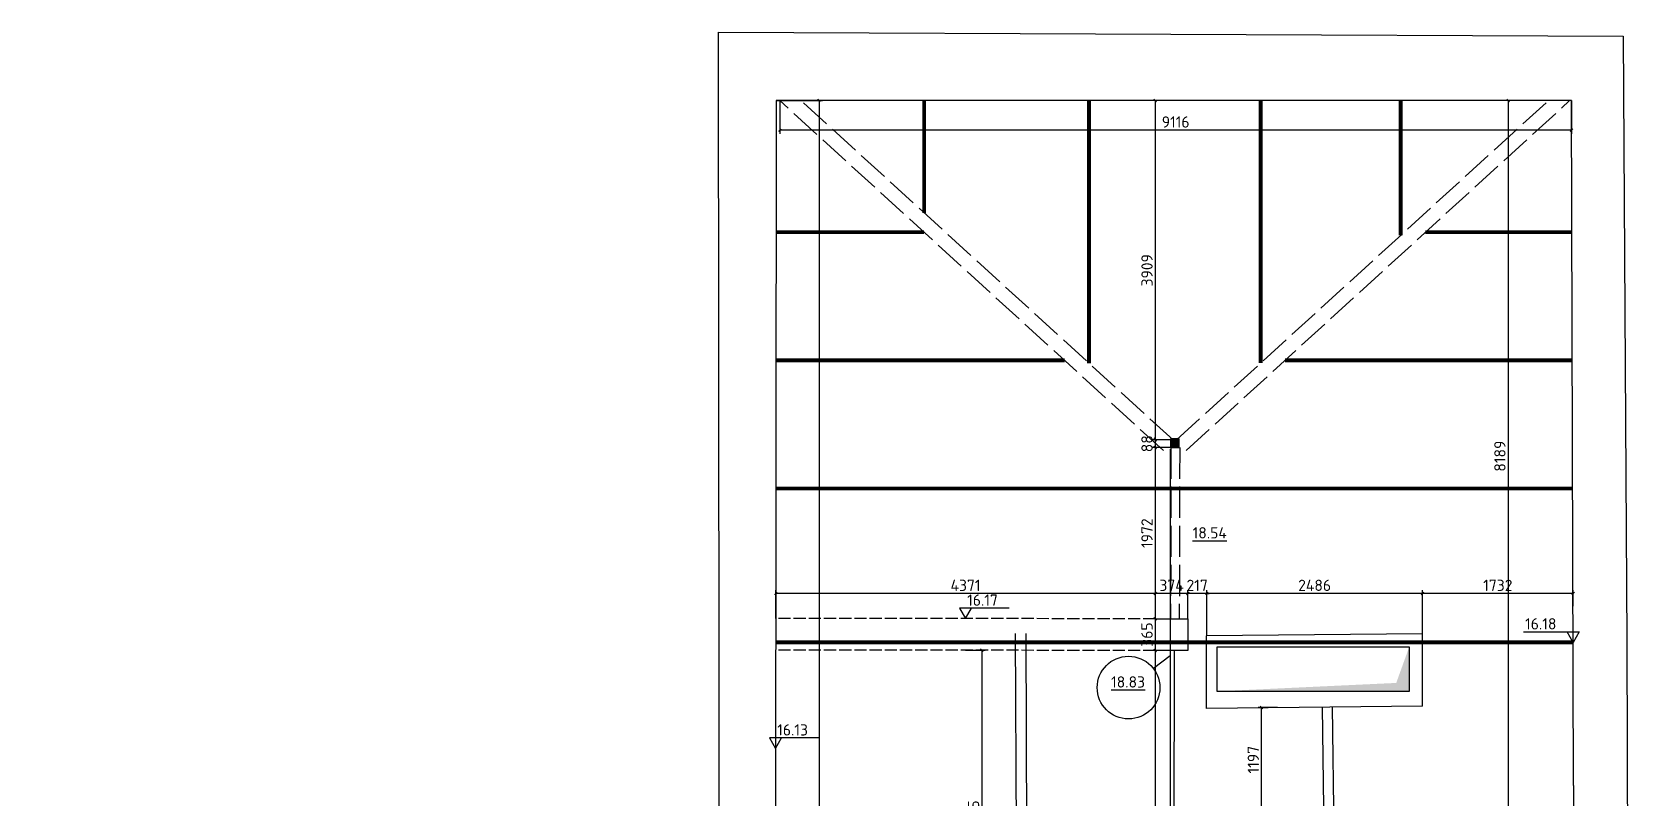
# Model space of a CAD drawing. Header units: millimetres. Extents: x 906648 to 969556, y 1626964 to 1670974.
# Drawn here: x 951091 to 969556, y 1662152 to 1670974 of the extents above; entities that cross this region are included whole.
import ezdxf

# ---------------------------------------------------------------- set-up
doc = ezdxf.new("R2010")
doc.units = ezdxf.units.MM
doc.linetypes.add('334', pattern=[5, 4, -1])
doc.linetypes.add('ACAD_ISO02W100', pattern=[15, 12, -3])
for name, color, linetype in [('Балки', 140, 'ACAD_ISO02W100'), ('Конек', 1, 'Continuous'), ('Контур', 7, 'Continuous'), ('Кровля', 98, 'Continuous'), ('Металл', 3, 'Continuous'), ('Отметки', 7, 'Continuous'), ('Перепад', 251, 'ACAD_ISO02W100'), ('Средний прогон', 76, 'Continuous'), ('Стропила', 124, 'Continuous'), ('Штриховка', 252, 'Continuous')]:
    doc.layers.add(name, color=color, linetype=linetype)
doc.layers.add('Размеры', color=224, linetype='Continuous', lineweight=15)
doc.styles.add('ISOCPEUR', font='isocpeur.ttf')
doc.dimstyles.new('GENPLAN 1000', dxfattribs={"dimscale": 10, "dimtxt": 13, "dimasz": 3, "dimexe": 4, "dimexo": 0, "dimgap": 3, "dimtad": 1, "dimdec": 0, "dimzin": 0, "dimtxsty": 'ISOCPEUR', "dimblk1": 'OBLIQUE', "dimblk2": 'OBLIQUE', "dimsah": 1, "dimcen": -1, "dimaunit": 1, "dimadec": 3, "dimazin": 0, "dimtfac": 0.75, "dimtdec": 0, "dimtix": 1, "dimtmove": 1, "dimatfit": 3, "dimfxl": 0, "dimtvp": 0.6, "dimarcsym": 0})

# ---------------------------------------------------------------- blocks, each defined once
blk = doc.blocks.new('_Oblique')
at = {"color": 0, "linetype": 'ByBlock', "lineweight": -2}
blk.add_line((-0.5, -0.5), (0.5, 0.5), dxfattribs=at)
blk = doc.blocks.new('*D3')
at = {"layer": 'Defpoints', "color": 0, "ltscale": 0.03}
for p in [(968815, 1670184), (968085, 1661995), (968411, 1661995)]:
    blk.add_point(p, dxfattribs=at)
at = {"layer": 'Размеры', "color": 0, "lineweight": -2, "ltscale": 0.03}
for p, q in [((968815, 1670184), (968045, 1670184)), ((968085, 1670184), (968085, 1661995)), ((968411, 1661995), (968045, 1661995))]:
    blk.add_line(p, q, dxfattribs=at)
at = {"layer": 'Размеры', "color": 0, "lineweight": -2, "ltscale": 0.03, "xscale": 30, "yscale": 30, "zscale": 30}
for p, rotation in [((968085, 1670184), 90), ((968085, 1661995), 270)]:
    blk.add_blockref('_Oblique', p, dxfattribs=dict(at, rotation=rotation))
at = {"layer": 'Размеры', "color": 0, "ltscale": 0.03, "insert": (967990, 1666089), "char_height": 130, "attachment_point": 5, "rotation": 90, "style": 'ISOCPEUR'}
blk.add_mtext('8189', dxfattribs=at)
blk = doc.blocks.new('*D12')
at = {"layer": 'Defpoints', "color": 0, "ltscale": 0.03}
for p in [(964236, 1670185), (964022, 1666276), (964267, 1666276)]:
    blk.add_point(p, dxfattribs=at)
at = {"layer": 'Размеры', "color": 0, "lineweight": -2, "ltscale": 0.03}
for p, q in [((964236, 1670185), (963982, 1670185)), ((964022, 1670185), (964022, 1666276)), ((964267, 1666276), (963982, 1666276))]:
    blk.add_line(p, q, dxfattribs=at)
at = {"layer": 'Размеры', "color": 0, "lineweight": -2, "ltscale": 0.03, "xscale": 30, "yscale": 30, "zscale": 30}
for p, rotation in [((964022, 1670185), 90), ((964022, 1666276), 270)]:
    blk.add_blockref('_Oblique', p, dxfattribs=dict(at, rotation=rotation))
at = {"layer": 'Размеры', "color": 0, "ltscale": 0.03, "insert": (963927, 1668230), "char_height": 130, "attachment_point": 5, "rotation": 90, "style": 'ISOCPEUR'}
blk.add_mtext('3909', dxfattribs=at)
blk = doc.blocks.new('*D13')
at = {"layer": 'Defpoints', "color": 0, "ltscale": 0.03}
for p in [(964022, 1666188), (964267, 1666276), (964303, 1666188)]:
    blk.add_point(p, dxfattribs=at)
at = {"layer": 'Размеры', "color": 0, "lineweight": -2, "ltscale": 0.03}
for p, q in [((964022, 1666276), (964022, 1666306)), ((964267, 1666276), (963982, 1666276)), ((964303, 1666188), (963982, 1666188)), ((964022, 1666276), (964022, 1666188)), ((964022, 1666188), (964022, 1666158))]:
    blk.add_line(p, q, dxfattribs=at)
at = {"layer": 'Размеры', "color": 0, "lineweight": -2, "ltscale": 0.03, "xscale": 30, "yscale": 30, "zscale": 30}
for p, rotation in [((964022, 1666276), 270), ((964022, 1666188), 90)]:
    blk.add_blockref('_Oblique', p, dxfattribs=dict(at, rotation=rotation))
at = {"layer": 'Размеры', "color": 0, "ltscale": 0.03, "insert": (963927, 1666232), "char_height": 130, "attachment_point": 5, "rotation": 90, "style": 'ISOCPEUR'}
blk.add_mtext('88', dxfattribs=at)
blk = doc.blocks.new('*D14')
at = {"layer": 'Defpoints', "color": 0, "ltscale": 0.03}
for p in [(964303, 1666188), (964022, 1664216), (964023, 1664216)]:
    blk.add_point(p, dxfattribs=at)
at = {"layer": 'Размеры', "color": 0, "lineweight": -2, "ltscale": 0.03}
for p, q in [((964303, 1666188), (963982, 1666188)), ((964022, 1666188), (964022, 1664216)), ((964023, 1664216), (963982, 1664216))]:
    blk.add_line(p, q, dxfattribs=at)
at = {"layer": 'Размеры', "color": 0, "lineweight": -2, "ltscale": 0.03, "xscale": 30, "yscale": 30, "zscale": 30}
for p, rotation in [((964022, 1666188), 90), ((964022, 1664216), 270)]:
    blk.add_blockref('_Oblique', p, dxfattribs=dict(at, rotation=rotation))
at = {"layer": 'Размеры', "color": 0, "ltscale": 0.03, "insert": (963927, 1665202), "char_height": 130, "attachment_point": 5, "rotation": 90, "style": 'ISOCPEUR'}
blk.add_mtext('1972', dxfattribs=at)
blk = doc.blocks.new('*D15')
at = {"layer": 'Defpoints', "color": 0, "ltscale": 0.03}
for p in [(964023, 1664216), (964022, 1663851), (964023, 1663851)]:
    blk.add_point(p, dxfattribs=at)
at = {"layer": 'Размеры', "color": 0, "lineweight": -2, "ltscale": 0.03}
for p, q in [((964023, 1664216), (963982, 1664216)), ((964022, 1664216), (964022, 1663851)), ((964023, 1663851), (963982, 1663851))]:
    blk.add_line(p, q, dxfattribs=at)
at = {"layer": 'Размеры', "color": 0, "lineweight": -2, "ltscale": 0.03, "xscale": 30, "yscale": 30, "zscale": 30}
for p, rotation in [((964022, 1664216), 90), ((964022, 1663851), 270)]:
    blk.add_blockref('_Oblique', p, dxfattribs=dict(at, rotation=rotation))
at = {"layer": 'Размеры', "color": 0, "ltscale": 0.03, "insert": (963927, 1664034), "char_height": 130, "attachment_point": 5, "rotation": 90, "style": 'ISOCPEUR'}
blk.add_mtext('365', dxfattribs=at)
blk = doc.blocks.new('*D16')
at = {"layer": 'Defpoints', "color": 0, "ltscale": 0.03}
for p in [(964023, 1663851), (963213, 1659390), (964022, 1659390)]:
    blk.add_point(p, dxfattribs=at)
at = {"layer": 'Размеры', "color": 0, "lineweight": -2, "ltscale": 0.03}
for p, q in [((964023, 1663851), (963982, 1663851)), ((964022, 1663851), (964022, 1659390)), ((963213, 1659390), (964062, 1659390))]:
    blk.add_line(p, q, dxfattribs=at)
at = {"layer": 'Размеры', "color": 0, "lineweight": -2, "ltscale": 0.03, "xscale": 30, "yscale": 30, "zscale": 30}
for p, rotation in [((964022, 1663851), 90), ((964022, 1659390), 270)]:
    blk.add_blockref('_Oblique', p, dxfattribs=dict(at, rotation=rotation))
at = {"layer": 'Размеры', "color": 0, "ltscale": 0.03, "insert": (963927, 1661621), "char_height": 130, "attachment_point": 5, "rotation": 90, "style": 'ISOCPEUR'}
blk.add_mtext('4461', dxfattribs=at)
blk = doc.blocks.new('*D21')
at = {"layer": 'Defpoints', "color": 0, "ltscale": 0.03}
for p in [(961837, 1663853), (962025, 1660018), (962315, 1660018)]:
    blk.add_point(p, dxfattribs=at)
at = {"layer": 'Размеры', "color": 0, "lineweight": -2, "ltscale": 0.03}
for p, q in [((961837, 1663853), (962065, 1663853)), ((962025, 1663853), (962025, 1660018)), ((962315, 1660018), (961985, 1660018))]:
    blk.add_line(p, q, dxfattribs=at)
at = {"layer": 'Размеры', "color": 0, "lineweight": -2, "ltscale": 0.03, "xscale": 30, "yscale": 30, "zscale": 30}
for p, rotation in [((962025, 1663853), 90), ((962025, 1660018), 270)]:
    blk.add_blockref('_Oblique', p, dxfattribs=dict(at, rotation=rotation))
at = {"layer": 'Размеры', "color": 0, "ltscale": 0.03, "insert": (961930, 1661936), "char_height": 130, "attachment_point": 5, "rotation": 90, "style": 'ISOCPEUR'}
blk.add_mtext('3835', dxfattribs=at)
blk = doc.blocks.new('*D95')
at = {"layer": 'Defpoints', "color": 0, "ltscale": 0.03}
for p in [(959657, 1670186), (959684, 1647375), (960151, 1647375)]:
    blk.add_point(p, dxfattribs=at)
at = {"layer": 'Размеры', "color": 0, "lineweight": -2, "ltscale": 0.03}
for p, q in [((959657, 1670186), (960191, 1670186)), ((960151, 1670186), (960151, 1647375)), ((959684, 1647375), (960191, 1647375))]:
    blk.add_line(p, q, dxfattribs=at)
at = {"layer": 'Размеры', "color": 0, "lineweight": -2, "ltscale": 0.03, "xscale": 30, "yscale": 30, "zscale": 30}
for p, rotation in [((960151, 1670186), 90), ((960151, 1647375), 270)]:
    blk.add_blockref('_Oblique', p, dxfattribs=dict(at, rotation=rotation))
at = {"layer": 'Размеры', "color": 0, "ltscale": 0.03, "insert": (960056, 1658780), "char_height": 130, "attachment_point": 5, "rotation": 90, "style": 'ISOCPEUR'}
blk.add_mtext('22811', dxfattribs=at)
blk = doc.blocks.new('*D96')
at = {"layer": 'Defpoints', "color": 0, "ltscale": 0.03}
for p in [(959698, 1670186), (968815, 1670184), (959698, 1669843)]:
    blk.add_point(p, dxfattribs=at)
at = {"layer": 'Размеры', "color": 0, "lineweight": -2, "ltscale": 0.03}
for p, q in [((959698, 1670186), (959698, 1669803)), ((968815, 1670184), (968815, 1669803)), ((968815, 1669843), (959698, 1669843))]:
    blk.add_line(p, q, dxfattribs=at)
at = {"layer": 'Размеры', "color": 0, "lineweight": -2, "ltscale": 0.03, "xscale": 30, "yscale": 30, "zscale": 30, "rotation": 180}
blk.add_blockref('_Oblique', (959698, 1669843), dxfattribs=at)
at = {"layer": 'Размеры', "color": 0, "lineweight": -2, "ltscale": 0.03, "xscale": 30, "yscale": 30, "zscale": 30}
blk.add_blockref('_Oblique', (968815, 1669843), dxfattribs=at)
at = {"layer": 'Размеры', "color": 0, "ltscale": 0.03, "insert": (964257, 1669938), "char_height": 130, "attachment_point": 5, "style": 'ISOCPEUR'}
blk.add_mtext('9116', dxfattribs=at)
blk = doc.blocks.new('*D119')
at = {"layer": 'Defpoints', "color": 0, "ltscale": 0.03}
for p in [(965246, 1663192), (965431, 1663192), (965576, 1661995)]:
    blk.add_point(p, dxfattribs=at)
at = {"layer": 'Размеры', "color": 0, "lineweight": -2, "ltscale": 0.03}
for p, q in [((965431, 1663192), (965206, 1663192)), ((965246, 1661995), (965246, 1663192)), ((965576, 1661995), (965206, 1661995))]:
    blk.add_line(p, q, dxfattribs=at)
at = {"layer": 'Размеры', "color": 0, "lineweight": -2, "ltscale": 0.03, "xscale": 30, "yscale": 30, "zscale": 30}
for p, rotation in [((965246, 1663192), 90), ((965246, 1661995), 270)]:
    blk.add_blockref('_Oblique', p, dxfattribs=dict(at, rotation=rotation))
at = {"layer": 'Размеры', "color": 0, "ltscale": 0.03, "insert": (965151, 1662593), "char_height": 130, "attachment_point": 5, "rotation": 90, "style": 'ISOCPEUR'}
blk.add_mtext('1197', dxfattribs=at)
blk = doc.blocks.new('*D120')
at = {"layer": 'Defpoints', "color": 0, "ltscale": 0.03}
for p in [(967100, 1664506), (968832, 1664360), (967100, 1664041)]:
    blk.add_point(p, dxfattribs=at)
at = {"layer": 'Размеры', "color": 0, "lineweight": -2, "ltscale": 0.03}
for p, q in [((967100, 1664041), (967100, 1664546)), ((968832, 1664506), (967100, 1664506)), ((968832, 1664360), (968832, 1664546))]:
    blk.add_line(p, q, dxfattribs=at)
at = {"layer": 'Размеры', "color": 0, "lineweight": -2, "ltscale": 0.03, "xscale": 30, "yscale": 30, "zscale": 30, "rotation": 180}
blk.add_blockref('_Oblique', (967100, 1664506), dxfattribs=at)
at = {"layer": 'Размеры', "color": 0, "lineweight": -2, "ltscale": 0.03, "xscale": 30, "yscale": 30, "zscale": 30}
blk.add_blockref('_Oblique', (968832, 1664506), dxfattribs=at)
at = {"layer": 'Размеры', "color": 0, "ltscale": 0.03, "insert": (967966, 1664601), "char_height": 130, "attachment_point": 5, "style": 'ISOCPEUR'}
blk.add_mtext('1732', dxfattribs=at)
blk = doc.blocks.new('*D121')
at = {"layer": 'Defpoints', "color": 0, "ltscale": 0.03}
for p in [(964614, 1664506), (964614, 1664018), (967100, 1664041)]:
    blk.add_point(p, dxfattribs=at)
at = {"layer": 'Размеры', "color": 0, "lineweight": -2, "ltscale": 0.03}
for p, q in [((964614, 1664018), (964614, 1664546)), ((967100, 1664506), (964614, 1664506)), ((967100, 1664041), (967100, 1664546))]:
    blk.add_line(p, q, dxfattribs=at)
at = {"layer": 'Размеры', "color": 0, "lineweight": -2, "ltscale": 0.03, "xscale": 30, "yscale": 30, "zscale": 30, "rotation": 180}
blk.add_blockref('_Oblique', (964614, 1664506), dxfattribs=at)
at = {"layer": 'Размеры', "color": 0, "lineweight": -2, "ltscale": 0.03, "xscale": 30, "yscale": 30, "zscale": 30}
blk.add_blockref('_Oblique', (967100, 1664506), dxfattribs=at)
at = {"layer": 'Размеры', "color": 0, "ltscale": 0.03, "insert": (965857, 1664601), "char_height": 130, "attachment_point": 5, "style": 'ISOCPEUR'}
blk.add_mtext('2486', dxfattribs=at)
blk = doc.blocks.new('*D122')
at = {"layer": 'Defpoints', "color": 0, "ltscale": 0.03}
for p in [(964397, 1664506), (964397, 1664216), (964614, 1664018)]:
    blk.add_point(p, dxfattribs=at)
at = {"layer": 'Размеры', "color": 0, "lineweight": -2, "ltscale": 0.03}
for p, q in [((964397, 1664506), (964367, 1664506)), ((964397, 1664216), (964397, 1664546)), ((964614, 1664506), (964397, 1664506)), ((964614, 1664018), (964614, 1664546)), ((964614, 1664506), (964644, 1664506))]:
    blk.add_line(p, q, dxfattribs=at)
at = {"layer": 'Размеры', "color": 0, "lineweight": -2, "ltscale": 0.03, "xscale": 30, "yscale": 30, "zscale": 30}
blk.add_blockref('_Oblique', (964397, 1664506), dxfattribs=at)
at = {"layer": 'Размеры', "color": 0, "lineweight": -2, "ltscale": 0.03, "xscale": 30, "yscale": 30, "zscale": 30, "rotation": 180}
blk.add_blockref('_Oblique', (964614, 1664506), dxfattribs=at)
at = {"layer": 'Размеры', "color": 0, "ltscale": 0.03, "insert": (964505, 1664601), "char_height": 130, "attachment_point": 5, "style": 'ISOCPEUR'}
blk.add_mtext('217', dxfattribs=at)
blk = doc.blocks.new('*D123')
at = {"layer": 'Defpoints', "color": 0, "ltscale": 0.03}
for p in [(964023, 1664506), (964023, 1664216), (964397, 1664216)]:
    blk.add_point(p, dxfattribs=at)
at = {"layer": 'Размеры', "color": 0, "lineweight": -2, "ltscale": 0.03}
for p, q in [((964023, 1664216), (964023, 1664546)), ((964397, 1664506), (964023, 1664506)), ((964397, 1664216), (964397, 1664546))]:
    blk.add_line(p, q, dxfattribs=at)
at = {"layer": 'Размеры', "color": 0, "lineweight": -2, "ltscale": 0.03, "xscale": 30, "yscale": 30, "zscale": 30, "rotation": 180}
blk.add_blockref('_Oblique', (964023, 1664506), dxfattribs=at)
at = {"layer": 'Размеры', "color": 0, "lineweight": -2, "ltscale": 0.03, "xscale": 30, "yscale": 30, "zscale": 30}
blk.add_blockref('_Oblique', (964397, 1664506), dxfattribs=at)
at = {"layer": 'Размеры', "color": 0, "ltscale": 0.03, "insert": (964210, 1664601), "char_height": 130, "attachment_point": 5, "style": 'ISOCPEUR'}
blk.add_mtext('374', dxfattribs=at)
blk = doc.blocks.new('*D124')
at = {"layer": 'Defpoints', "color": 0, "ltscale": 0.03}
for p in [(959652, 1664506), (959652, 1664220), (964023, 1664216)]:
    blk.add_point(p, dxfattribs=at)
at = {"layer": 'Размеры', "color": 0, "lineweight": -2, "ltscale": 0.03}
for p, q in [((959652, 1664220), (959652, 1664546)), ((964023, 1664506), (959652, 1664506)), ((964023, 1664216), (964023, 1664546))]:
    blk.add_line(p, q, dxfattribs=at)
at = {"layer": 'Размеры', "color": 0, "lineweight": -2, "ltscale": 0.03, "xscale": 30, "yscale": 30, "zscale": 30, "rotation": 180}
blk.add_blockref('_Oblique', (959652, 1664506), dxfattribs=at)
at = {"layer": 'Размеры', "color": 0, "lineweight": -2, "ltscale": 0.03, "xscale": 30, "yscale": 30, "zscale": 30}
blk.add_blockref('_Oblique', (964023, 1664506), dxfattribs=at)
at = {"layer": 'Размеры', "color": 0, "ltscale": 0.03, "insert": (961838, 1664601), "char_height": 130, "attachment_point": 5, "style": 'ISOCPEUR'}
blk.add_mtext('4371', dxfattribs=at)

msp = doc.modelspace()

# ---------------------------------------------------------------- hatches: boundary and pattern name
at = {"layer": 'Металл', "ltscale": 0.03}
h = msp.add_hatch(color=256, dxfattribs=at)
h.dxf.hatch_style = 1
h.paths.add_polyline_path([(964296.9, 1666288.2), (964196.9, 1666288.2), (964196.9, 1666188.2), (964296.9, 1666188.2)])

# ---------------------------------------------------------------- linework, layer by layer
at = {"layer": 'Балки', "color": 3, "ltscale": 30}
for p, q in [((964115.7, 1666154), (959698.5, 1670186.1)), ((964227, 1666275.9), (959943.3, 1670186)), ((964266.8, 1666275.9), (968548.3, 1670184)), ((964378.1, 1666154), (968793, 1670183.9)), ((964203, 1666188.2), (964197.9, 1664216)), ((964303.2, 1666187.8), (964298.8, 1664216))]:
    msp.add_line(p, q, dxfattribs=at)
at = {"layer": 'Конек', "ltscale": 0.03}
msp.add_line((964194, 1639836), (964242.2, 1663851.1), dxfattribs=at)
at = {"layer": 'Контур', "ltscale": 15}
for p, q in [((959656.7, 1670186.1), (959644.7, 1655259.3)), ((968814.6, 1670183.9), (959656.7, 1670186.1)), ((968838.7, 1662294.1), (968814.6, 1670183.9)), ((964610.8, 1663183.9), (964613.7, 1664017.5)), ((967100, 1664041), (964613.7, 1664017.5)), ((967097.1, 1663207.4), (967100, 1664041)), ((967097.1, 1663207.4), (964610.8, 1663183.9)), ((968838.7, 1662294.1), (968845.8, 1647507.7))]:
    msp.add_line(p, q, dxfattribs=at)
at = {"layer": 'Контур', "ltscale": 0.03}
msp.add_lwpolyline([(924664.2, 1640788.4), (937991.8, 1640788.1), (951695.9, 1640737.3), (951619.6, 1648103.6), (959031.1, 1648099.4), (959005.6, 1659479.5), (958995.1, 1670973.9), (969410.1, 1670927.2), (969452.8, 1663965.1), (969475.5, 1656429.1), (969512.4, 1648123.1), (969555.9, 1635391.8), (963244.8, 1635355.2), (963290.6, 1626963.8), (955014.6, 1627021.2), (954980.4, 1629015), (929495.3, 1629034.8)], dxfattribs=at)
for points in [[(964023.2, 1664216), (964397.2, 1664216), (964397.2, 1663851.1), (964023.2, 1663851.1)], [(966947, 1663380), (964734, 1663380), (964734, 1663894), (966947, 1663894)]]:
    msp.add_lwpolyline(points, close=True, dxfattribs=at)
at = {"layer": 'Кровля', "ltscale": 0.03}
msp.add_line((964194, 1666168.3), (964194, 1639836), dxfattribs=at)
at = {"layer": 'Металл', "ltscale": 0.03}
msp.add_lwpolyline([(964196.9, 1666288.2), (964196.9, 1666188.2), (964296.9, 1666188.2), (964296.9, 1666288.2)], close=True, dxfattribs=at)
at = {"layer": 'Отметки', "ltscale": 0.03}
msp.add_line((964193.7, 1663790.1), (964000.9, 1663642.4), dxfattribs=at)
at = {"layer": 'Отметки', "color": 0}
for points in [[(962341.8, 1664338.7), (961907.4, 1664338.7), (961767.7, 1664338.7), (961837.6, 1664217.8), (961907.4, 1664338.7)], [(968259.9, 1664065.4), (968763.8, 1664065.4), (968903.5, 1664065.4), (968833.6, 1663944.4), (968763.8, 1664065.4)], [(960154.9, 1662843.6), (959720.5, 1662843.6), (959580.9, 1662843.6), (959650.7, 1662722.7), (959720.5, 1662843.6)]]:
    msp.add_lwpolyline(points, dxfattribs=at)
at = {"layer": 'Отметки'}
msp.add_circle((963714.3, 1663422.9), 361, dxfattribs=at)
at = {"layer": 'Перепад', "linetype": '334', "ltscale": 35}
for p, q in [((964023.2, 1664216), (959651.9, 1664219.5)), ((964023.2, 1663851.1), (959651.6, 1663854.6))]:
    msp.add_line(p, q, dxfattribs=at)
at = {"layer": 'Средний прогон', "ltscale": 30}
for p, q in [((962506.4, 1642680.9), (962414.3, 1664045.5)), ((962626.4, 1642681.4), (962534.3, 1664046.1)), ((966118.2, 1647992.1), (965948.7, 1663199.2)), ((966233.5, 1647992.1), (966063.9, 1663200.5))]:
    msp.add_line(p, q, dxfattribs=at)
at = {"layer": 'Стропила', "ltscale": 30, "const_width": 45}
for points in [[(961361.7, 1668891.3), (961361.7, 1670185.7)], [(963258.7, 1667159.7), (963258.7, 1670185.2)], [(965236.3, 1667160.8), (965236.3, 1670184.8)], [(966847.4, 1668631.4), (966847.4, 1670184.4)], [(961360.6, 1668668.9), (959655.5, 1668668.9)], [(968819.2, 1668668.9), (967133.2, 1668668.9)], [(962977.8, 1667192.7), (959654.3, 1667192.7)], [(968823.7, 1667192.7), (965516, 1667192.7)], [(968828.2, 1665716.6), (959653.1, 1665716.6)], [(968833.6, 1663944.4), (959651.7, 1663944.4)]]:
    msp.add_lwpolyline(points, dxfattribs=at)
at = {"layer": 'Штриховка'}
msp.add_solid([(966947, 1663894), (966947, 1663380), (966796.5, 1663476.8), (964734, 1663380)], dxfattribs=at)
msp.add_solid([(966947, 1663894), (966947, 1663380), (966796.5, 1663476.8), (964734, 1663380)], dxfattribs=at)

# ---------------------------------------------------------------- texts
at = {"layer": 'Отметки', "style": 'ISOCPEUR'}
for s, p in [('16.17', (961856.5, 1664365.9, 88.6)), ('16.13', (959669.6, 1662870.8, 88.6))]:
    msp.add_text(s, height=130, rotation=360, dxfattribs=at).set_placement(p)
msp.add_text('16.18', height=130, dxfattribs=at).set_placement((968280.1, 1664092.6, 88.6))
at = {"layer": 'Отметки', "color": 3, "insert": (964649.1, 1665270.9), "char_height": 130, "width": 1430.917, "attachment_point": 2, "style": 'ISOCPEUR'}
msp.add_mtext('{\\L18.54}', dxfattribs=at)
at = {"layer": 'Отметки', "insert": (963708.7, 1663488), "char_height": 130, "width": 1430.917, "attachment_point": 5, "line_spacing_factor": 0.876923, "style": 'ISOCPEUR'}
msp.add_mtext('{\\L18.83}', dxfattribs=at)

# ---------------------------------------------------------------- dimensions: what is measured, and where the dimension line sits
at = {"layer": 'Размеры', "ltscale": 0.03}
for base, p1, p2, picture, middle in [((960150.8096, 1647374.5945), (959656.6769, 1670186.0604), (959684.4949, 1647374.5945), '*D95', (960055.8096, 1658780.3275)), ((964022.1, 1666275.9), (964235.6, 1670185), (964266.8, 1666275.9), '*D12', (963927.1, 1668230.4)), ((968084.6, 1661995), (968814.6, 1670183.9), (968411, 1661995), '*D3', (967989.6, 1666089.5)), ((964022.1, 1666187.8), (964266.8, 1666275.9), (964303.2, 1666187.8), '*D13', (963927.1, 1666231.9)), ((964022.1, 1664216), (964303.2, 1666187.8), (964023.2, 1664216), '*D14', (963927.1, 1665201.9)), ((964022.1, 1663851.1), (964023.2, 1664216), (964023.2, 1663851.1), '*D15', (963927.1, 1664033.6)), ((962024.7924, 1660018.3069), (961837.4108, 1663852.8197), (962315.1987, 1660018.3069), '*D21', (961929.7924, 1661935.5633)), ((964022.1, 1659390.4), (964023.2, 1663851.1), (963212.8, 1659390.4), '*D16', (963927.1, 1661620.7)), ((965246.5, 1663191.7), (965575.9, 1661995), (965430.8, 1663191.7), '*D119', (965151.5, 1662593.3))]:
    dim = msp.add_linear_dim(base=base, p1=p1, p2=p2, angle=90, dimstyle='GENPLAN 1000', dxfattribs=at)
    dim.commit()
    dim.dimension.update_dxf_attribs({"geometry": picture, "text_midpoint": middle})
for base, p1, p2, picture, middle in [((959698.5, 1669843.1), (968814.6, 1670183.9), (959698.5, 1670186.1), '*D96', (964256.5, 1669938.1)), ((959651.9, 1664505.6), (964023.2, 1664216), (959651.9, 1664219.5), '*D124', (961837.6, 1664600.6)), ((964023.2, 1664505.6), (964397.2, 1664216), (964023.2, 1664216), '*D123', (964210.2, 1664600.6)), ((964397.226, 1664505.6191), (964613.7499, 1664017.543), (964397.226, 1664216.0315), '*D122', (964505.4879, 1664600.6191)), ((964613.7, 1664505.6), (967100, 1664041), (964613.7, 1664017.5), '*D121', (965856.9, 1664600.6)), ((967100, 1664505.6), (968832.4, 1664360.5), (967100, 1664041), '*D120', (967966.2, 1664600.6))]:
    dim = msp.add_linear_dim(base=base, p1=p1, p2=p2, dimstyle='GENPLAN 1000', dxfattribs=at)
    dim.commit()
    dim.dimension.update_dxf_attribs({"geometry": picture, "text_midpoint": middle})

doc.saveas('drawing.dxf')
